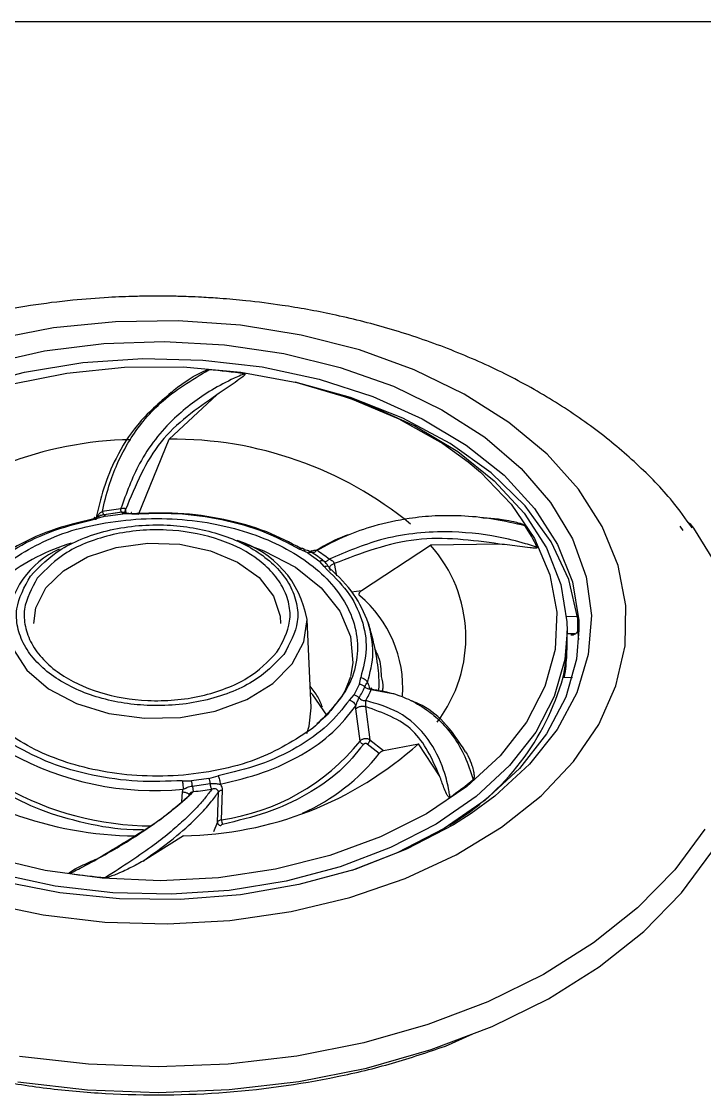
# Model space of a CAD drawing. Header units: inches. Extents: x 0 to 84, y -22 to 124.
# Drawn here: x 48.135 to 49.276, y 38.037 to 39.831 of the extents above; entities that cross this region are included whole.
import ezdxf

# ---------------------------------------------------------------- set-up
doc = ezdxf.new("R2010")
doc.units = ezdxf.units.IN
doc.header["$MEASUREMENT"] = 0
doc.layers.add('1', color=4, linetype='Continuous')
doc.layers.add('BDIM_CYAN', color=4, linetype='Continuous')

# ---------------------------------------------------------------- blocks, each defined once
blk = doc.blocks.new('2020 RELAY')
at = {"layer": '1', "color": 3, "linetype": 'Continuous', "lineweight": 25}
blk.add_line((40.5311, 39.3306), (54.9875, 39.3306), dxfattribs=at)
at = {"layer": 'BDIM_CYAN'}
for p, q in [((48.462, 38.7072), (48.382, 38.6331)), ((48.3309, 38.5071), (48.382, 38.6331)), ((48.3092, 38.5153), (48.3097, 38.5087)), ((48.2756, 38.5044), (48.2598, 38.4999)), ((48.3036, 38.5109), (48.2738, 38.5069)), ((48.2756, 38.5044), (48.3045, 38.5083)), ((48.3185, 38.5085), (48.303, 38.5108)), ((48.3199, 38.5081), (48.3045, 38.5083)), ((49.2529, 38.4897), (49.2494, 38.4941)), ((49.2409, 38.4807), (49.2355, 38.4879)), ((49.2518, 38.4924), (49.2578, 38.4842)), ((48.6139, 38.443), (48.6, 38.4495)), ((48.6139, 38.443), (48.6336, 38.4288)), ((48.7032, 38.3801), (48.8188, 38.4561)), ((48.9339, 38.4579), (48.8188, 38.4561)), ((48.641, 38.4201), (48.6336, 38.4288)), ((48.6575, 38.4252), (48.6619, 38.405)), ((48.6865, 38.3783), (48.7032, 38.3801)), ((49.0645, 38.3363), (49.046, 38.3366)), ((49.0649, 38.3149), (49.0649, 38.333)), ((48.6191, 38.1845), (48.6124, 38.332)), ((49.047, 38.2971), (49.047, 38.313)), ((49.06, 38.3077), (49.047, 38.3079)), ((49.0464, 38.2736), (49.0469, 38.2874)), ((48.7003, 38.2239), (48.7021, 38.2349)), ((49.0403, 38.2354), (49.0557, 38.2352)), ((48.6911, 38.2059), (48.7003, 38.2239)), ((48.7586, 38.207), (48.7195, 38.2143)), ((48.6832, 38.1974), (48.6911, 38.2059)), ((48.6942, 38.1828), (48.6937, 38.1876)), ((48.7012, 38.1289), (48.6942, 38.1828)), ((48.7103, 38.1863), (48.7176, 38.1308)), ((48.7331, 38.1082), (48.7131, 38.1238)), ((48.7176, 38.1308), (48.7401, 38.1131)), ((48.7401, 38.1131), (48.7988, 38.1244)), ((48.8339, 38.0706), (48.7988, 38.1244)), ((48.4484, 38.0663), (48.4195, 38.0624)), ((48.4484, 38.0663), (48.4641, 38.0708)), ((48.4041, 38.0626), (48.4195, 38.0624)), ((48.4043, 38.0438), (48.4055, 38.0483)), ((48.4695, 37.9974), (48.4713, 38.0467)), ((48.4034, 38.0273), (48.4043, 38.0438)), ((48.4627, 37.993), (48.4645, 38.0435)), ((48.9263, 38.0368), (48.8868, 38.0079)), ((48.4568, 37.978), (48.4627, 37.993)), ((48.4061, 37.9707), (48.3386, 37.9284)), ((48.2411, 37.9228), (48.244, 37.9222)), ((48.8437, 37.6194), (48.8892, 37.6399))]:
    blk.add_line(p, q, dxfattribs=at)
at = {"layer": 'BDIM_CYAN', "flags": 128}
for points in [[(48.0719, 37.859), (48.1716, 37.8384), (48.2747, 37.8264), (48.3793, 37.8234), (48.4836, 37.8294), (48.5858, 37.8442), (48.6839, 37.8677), (48.7764, 37.8994), (48.8614, 37.9387), (48.9375, 37.985), (49.0033, 38.0373), (49.0577, 38.0949), (49.0997, 38.1565), (49.1285, 38.2213), (49.1437, 38.2879), (49.1448, 38.3552), (49.1321, 38.422), (49.1055, 38.4872), (49.0657, 38.5494), (49.0134, 38.6078), (48.9494, 38.6611), (48.875, 38.7084), (48.7913, 38.749), (48.7001, 38.782), (48.6028, 38.8069), (48.5012, 38.8232), (48.3971, 38.8307), (48.2924, 38.8292), (48.1889, 38.8188), (48.0885, 38.7996)], [(48.0779, 38.7591), (48.1736, 38.7803), (48.2729, 38.7928), (48.374, 38.7963), (48.4748, 38.7907), (48.5735, 38.7761), (48.668, 38.7528), (48.7566, 38.7213), (48.8375, 38.6822), (48.9092, 38.6362), (48.9702, 38.5843), (49.0193, 38.5274), (49.0557, 38.4667), (49.0785, 38.4033), (49.0875, 38.3385), (49.0822, 38.2735), (49.063, 38.2096), (49.0302, 38.1481), (48.9843, 38.0901), (48.9263, 38.0368), (48.9263, 38.0368)], [(47.8139, 38.5996), (47.8825, 38.6469), (47.9609, 38.6874), (48.0475, 38.7202), (48.1404, 38.7449), (48.2379, 38.7608), (48.3379, 38.7676), (48.4383, 38.7652), (48.5373, 38.7536), (48.6326, 38.7331), (48.7225, 38.7041), (48.805, 38.6672), (48.8785, 38.6231), (48.9415, 38.5727), (48.9926, 38.5171), (49.031, 38.4573), (49.0557, 38.3947), (49.0663, 38.3304), (49.0667, 38.3148)], [(47.837, 38.5908), (47.8771, 38.6206), (47.9492, 38.6628), (48.0302, 38.6978), (48.1181, 38.7249), (48.2113, 38.7435), (48.3077, 38.7531), (48.4053, 38.7536), (48.5019, 38.745), (48.5955, 38.7275), (48.6842, 38.7013), (48.766, 38.6671), (48.8392, 38.6257), (48.8817, 38.595)], [(49.0649, 38.333), (49.0499, 38.3984), (49.0204, 38.4617), (48.9768, 38.5216), (48.9201, 38.5767), (48.8515, 38.626), (48.7725, 38.6683), (48.6848, 38.7028), (48.5924, 38.7282)], [(48.6584, 38.71), (48.7124, 38.6914), (48.7926, 38.6555)], [(48.7926, 38.6555), (48.8641, 38.6126), (48.9253, 38.5636), (48.975, 38.5095), (49.0123, 38.4514), (49.0363, 38.3905), (49.0466, 38.3281), (49.047, 38.3131)], [(48.8791, 38.053), (48.812, 38.0075), (48.7353, 37.9688), (48.6506, 37.9376), (48.5598, 37.9148), (48.4647, 37.9006), (48.3675, 37.8955), (48.2702, 37.8996), (48.1748, 37.9127), (48.0834, 37.9346), (47.9979, 37.9649), (47.9202, 38.0028), (47.8519, 38.0476), (47.7945, 38.0983), (47.7492, 38.1538), (47.7169, 38.213), (47.6984, 38.2745), (47.694, 38.3372), (47.7039, 38.3996), (47.7278, 38.4604), (47.7652, 38.5183), (47.8154, 38.5721), (47.837, 38.5908)], [(48.8817, 38.595), (48.9022, 38.5778), (48.9537, 38.5246), (48.9926, 38.4671), (49.0181, 38.4065), (49.0295, 38.3443), (49.0268, 38.2816), (49.0098, 38.2198), (48.9791, 38.1603), (48.9352, 38.1043), (48.8791, 38.053)], [(49.2578, 38.4842), (49.2958, 38.4229)], [(49.2768, 37.9815), (49.2267, 37.9137), (49.1645, 37.8501), (49.0911, 37.7916), (49.0074, 37.7392), (48.9146, 37.6935), (48.8141, 37.6552), (48.7072, 37.6248), (48.5955, 37.6027), (48.4805, 37.5893), (48.3639, 37.5847), (48.2472, 37.589), (48.1321, 37.6021)], [(48.1761, 38.3845), (48.2055, 38.4134), (48.2456, 38.4365), (48.2937, 38.4522), (48.3463, 38.4593), (48.4001, 38.4574), (48.4513, 38.4466), (48.4963, 38.4277), (48.5323, 38.4019), (48.5566, 38.371), (48.5676, 38.3372), (48.5682, 38.3251)], [(48.5055, 38.4593), (48.54, 38.4468), (48.5932, 38.4191), (48.6363, 38.385), (48.6674, 38.3458), (48.6852, 38.3033), (48.6888, 38.2594), (48.6851, 38.2366)], [(48.1558, 38.3251), (48.1593, 38.3516), (48.1761, 38.3845)], [(48.1115, 38.3246), (48.1116, 38.3216), (48.121, 38.2832), (48.1445, 38.2474), (48.1805, 38.2163), (48.2271, 38.1916), (48.2816, 38.1748), (48.3407, 38.1669), (48.401, 38.1682), (48.4591, 38.1789), (48.5116, 38.1981), (48.5553, 38.2249), (48.5878, 38.2576)], [(48.5878, 38.2576), (48.6072, 38.2944), (48.6124, 38.332)], [(49.0667, 38.3148), (49.0626, 38.2658), (49.0446, 38.2022), (49.0127, 38.1409), (48.9675, 38.0832), (48.9101, 38.0301), (48.8414, 37.9829), (48.7631, 37.9424), (48.687, 37.9129)], [(49.0663, 38.2984), (49.0659, 38.3038), (49.0649, 38.3149)], [(49.047, 38.3131), (49.043, 38.2653), (49.0255, 38.2035), (48.9945, 38.1439), (48.9506, 38.0878), (48.8948, 38.0362), (48.8281, 37.9903), (48.7519, 37.9509), (48.6677, 37.9189), (48.5774, 37.895), (48.4826, 37.8795), (48.3854, 37.8729), (48.2878, 37.8753), (48.1916, 37.8865), (48.0989, 37.9064), (48.0116, 37.9346), (47.9314, 37.9705), (47.8599, 38.0134), (47.7987, 38.0624), (47.749, 38.1165), (47.7117, 38.1745), (47.6877, 38.2354), (47.6774, 38.2979), (47.677, 38.3129)], [(48.1291, 37.5598), (48.2457, 37.5465), (48.3639, 37.5421), (48.4821, 37.5467), (48.5985, 37.5603), (48.7117, 37.5827), (48.8199, 37.6135), (48.9218, 37.6523), (49.0157, 37.6986), (49.1005, 37.7517), (49.1749, 37.8109), (49.2379, 37.8754), (49.2887, 37.9441)], [(48.7326, 38.2129), (48.7331, 38.2221), (48.7321, 38.2435)], [(48.6453, 38.1723), (48.6221, 38.2062), (48.6179, 38.2107)], [(48.6122, 38.1412), (48.6161, 38.1539), (48.6191, 38.1845)], [(48.8868, 38.0079), (48.8573, 37.9891), (48.7787, 37.9481), (48.692, 37.9146), (48.5988, 37.8891), (48.5011, 37.8722), (48.4006, 37.8642), (48.2994, 37.8653), (48.1994, 37.8754), (48.1026, 37.8944), (48.0108, 37.9218), (47.9259, 37.9572), (47.8494, 37.9998), (47.7829, 38.0489), (47.764, 38.0658)]]:
    blk.add_lwpolyline(points, dxfattribs=at)
at = {"layer": 'BDIM_CYAN'}
for centre, radius, start, end in [((48.364, 37.7454), 1.007, 81.7908, 85.198), ((48.327, 38.0304), 0.6018, 90.8641, 131.8872), ((48.3885, 38.0065), 0.6265, 50.6869, 90.594), ((48.3601, 37.9621), 0.5575, 96.0758, 99.2497), ((48.3602, 37.9739), 0.54, 96.0757, 99.2497), ((48.6861, 38.3009), 0.3459, 25.9659, 32.9145), ((48.3224, 38.1194), 0.3554, 106.9963, 127.211), ((48.4483, 38.3039), 0.1665, 9.7353, 73.4885), ((48.2588, 38.3146), 0.1476, 114.1201, 176.1009), ((48.4495, 38.1848), 0.3103, 52.0118, 56.604), ((48.4523, 38.1798), 0.3205, 52.0124, 56.6038), ((48.6462, 38.3019), 0.2315, 322.3852, 41.7769), ((48.5699, 38.2166), 0.2026, 356.5168, 49.894), ((48.7603, 38.2973), 0.2867, 347.5459, 359.9629), ((48.7612, 38.2834), 0.2854, 350.3159, 358.0319), ((48.6386, 38.3476), 0.417, 300.4831, 344.4045), ((48.5433, 38.2922), 0.1809, 329.65, 336.2311), ((48.5492, 38.2908), 0.1868, 329.6501, 336.231), ((48.397, 38.5724), 0.6018, 270.8641, 311.8872), ((48.4187, 38.3567), 0.3629, 278.0409, 321.1115), ((48.3332, 38.5924), 0.6221, 230.6228, 269.2994), ((48.3584, 38.5448), 0.4987, 240.9449, 275.4239), ((48.4684, 38.3165), 0.3369, 293.9426, 321.7977), ((48.5369, 38.4866), 0.5502, 304.8456, 309.9443), ((48.3542, 38.4889), 0.5017, 240.6303, 269.8451), ((48.3638, 38.5907), 0.54, 276.0757, 279.2497), ((48.3639, 38.5989), 0.5575, 276.0758, 279.2497), ((48.4918, 37.9982), 0.0223, 182.1591, 202.64), ((48.3599, 38.9043), 1.007, 261.7908, 265.198)]:
    blk.add_arc(centre, radius, start, end, dxfattribs=at)
for points, knots in [([(48.362, 38.8719), (48.3585, 38.8719), (48.3466, 38.8719), (48.3195, 38.8714), (48.276, 38.8697), (48.2173, 38.8651), (48.1477, 38.8564), (48.0709, 38.8425), (47.9899, 38.8228), (47.9071, 38.7966), (47.8241, 38.7636), (47.7429, 38.7235), (47.6647, 38.6758), (47.5913, 38.6208), (47.5264, 38.5593), (47.4868, 38.5136), (47.4697, 38.4888), (47.4679, 38.4863)], [0, 0, 0, 0, 0.00958, 0.0332226, 0.074993, 0.1305625, 0.1967934, 0.2705961, 0.349877, 0.4331513, 0.5199221, 0.6103535, 0.7024394, 0.7984501, 0.8966915, 0.9895439, 1, 1, 1, 1]), ([(49.2556, 38.4852), (49.245, 38.5), (49.2182, 38.5374), (49.1643, 38.5922), (49.0956, 38.6501), (49.0183, 38.7022), (48.9333, 38.7484), (48.8426, 38.7875), (48.7497, 38.8186), (48.6589, 38.8415), (48.5792, 38.8559), (48.5162, 38.8639), (48.4712, 38.8679), (48.4393, 38.8699), (48.4167, 38.8709), (48.4007, 38.8714), (48.3893, 38.8717), (48.3813, 38.8718), (48.3757, 38.8719), (48.3695, 38.8719), (48.3651, 38.8719), (48.362, 38.8719)], [0, 0, 0, 0, 0.06191, 0.156842, 0.250113, 0.345909, 0.443522, 0.540165, 0.635517, 0.725691, 0.80583, 0.862631, 0.902841, 0.93129, 0.951412, 0.965642, 0.975705, 0.98282, 0.987852, 0.99141, 1, 1, 1, 1]), ([(48.2705, 38.5124), (48.2739, 38.5267), (48.2804, 38.5542), (48.2956, 38.5939), (48.3146, 38.6302), (48.3388, 38.664), (48.3793, 38.7077), (48.4199, 38.7319), (48.4483, 38.7489)], [0, 0, 0, 0, 0.135552, 0.260798, 0.405842, 0.535564, 0.673856, 1, 1, 1, 1]), ([(48.3854, 38.7108), (48.389, 38.7138), (48.3985, 38.7218), (48.4131, 38.732), (48.4272, 38.7404), (48.4364, 38.745), (48.4421, 38.7474), (48.4455, 38.7485), (48.4473, 38.7489), (48.4481, 38.7489), (48.4483, 38.7489)], [0, 0, 0, 0, 0.191797, 0.519572, 0.729704, 0.856737, 0.930022, 0.970712, 0.992634, 1, 1, 1, 1]), ([(48.5078, 38.7421), (48.5071, 38.7418), (48.5052, 38.741), (48.4994, 38.7386), (48.4815, 38.7307), (48.442, 38.7099), (48.3845, 38.6666), (48.3314, 38.5999), (48.3106, 38.5425), (48.3011, 38.5165)], [0, 0, 0, 0, 0.007325, 0.019566, 0.058651, 0.192116, 0.441769, 0.746986, 1, 1, 1, 1]), ([(48.5078, 38.7421), (48.508, 38.7421), (48.5082, 38.7421), (48.5085, 38.7419), (48.5087, 38.7417), (48.5088, 38.7414), (48.5086, 38.7407), (48.5066, 38.7383), (48.4957, 38.7301), (48.48, 38.7197), (48.4665, 38.7104), (48.462, 38.7072)], [0, 0, 0, 0, 0.005501, 0.011055, 0.016084, 0.02158, 0.030977, 0.060324, 0.195274, 0.730604, 1, 1, 1, 1]), ([(48.3854, 38.7108), (48.3656, 38.6937), (48.3292, 38.6623), (48.2941, 38.606), (48.2717, 38.5523), (48.2635, 38.5161), (48.2595, 38.4982)], [0, 0, 0, 0, 0.317509, 0.583481, 0.794833, 1, 1, 1, 1]), ([(48.462, 38.7072), (48.4279, 38.6836), (48.3592, 38.6359), (48.3259, 38.5558), (48.3092, 38.5153)], [0, 0, 0, 0, 0.495173, 1, 1, 1, 1]), ([(48.2595, 38.4982), (48.2596, 38.4988), (48.2597, 38.5), (48.2607, 38.5026), (48.2629, 38.506), (48.2664, 38.5097), (48.2692, 38.5115), (48.2705, 38.5124)], [0, 0, 0, 0, 0.111469, 0.230184, 0.482261, 0.743373, 1, 1, 1, 1]), ([(48.3011, 38.5165), (48.3021, 38.5169), (48.304, 38.5178), (48.3063, 38.518), (48.3078, 38.5177), (48.3085, 38.5171), (48.3091, 38.5163), (48.3091, 38.5156), (48.3092, 38.5153)], [0, 0, 0, 0, 0.277554, 0.532524, 0.651828, 0.767234, 0.882133, 1, 1, 1, 1]), ([(48.303, 38.5108), (48.3029, 38.5108), (48.3026, 38.5107), (48.3021, 38.5119), (48.3016, 38.5139), (48.3013, 38.5157), (48.3011, 38.5165)], [0, 0, 0, 0, 0.266689, 0.531115, 0.778754, 1, 1, 1, 1]), ([(48.3096, 38.5098), (48.3096, 38.5098), (48.3091, 38.5103), (48.3088, 38.5116), (48.3086, 38.5135), (48.309, 38.5147), (48.3092, 38.5153)], [0, 0, 0, 0, 0.002645, 0.361145, 0.695682, 1, 1, 1, 1]), ([(48.2565, 38.5), (48.2319, 38.4941), (48.1828, 38.4822), (48.1192, 38.4519), (48.0656, 38.4144), (48.042, 38.3843), (48.0303, 38.3692)], [0, 0, 0, 0, 0.25, 0.5, 0.75, 1, 1, 1, 1]), ([(48.0408, 38.3732), (48.0521, 38.3877), (48.0748, 38.4169), (48.1269, 38.4533), (48.1888, 38.4827), (48.2364, 38.4942), (48.2598, 38.4999)], [0, 0, 0, 0, 0.247011, 0.5, 0.752989, 1, 1, 1, 1]), ([(48.1017, 38.4205), (48.1317, 38.4398), (48.1777, 38.4694), (48.2592, 38.4915), (48.3264, 38.5008), (48.3954, 38.5008), (48.4814, 38.4896), (48.5774, 38.4567), (48.6476, 38.4032), (48.6828, 38.3515), (48.6972, 38.3081), (48.6971, 38.2639), (48.6806, 38.2081), (48.6452, 38.173), (48.6223, 38.1501)], [0, 0, 0, 0, 0.119728, 0.18418, 0.25, 0.31582, 0.380272, 0.5, 0.619728, 0.68418, 0.75, 0.81582, 0.880272, 1, 1, 1, 1]), ([(48.2734, 38.5068), (48.27, 38.5059), (48.2642, 38.5041), (48.2588, 38.5012), (48.2565, 38.5)], [0, 0, 0, 0, 0.571403, 1, 1, 1, 1]), ([(48.2608, 38.5025), (48.2614, 38.503), (48.2626, 38.504), (48.2655, 38.5053), (48.2689, 38.5064), (48.2715, 38.5068), (48.2728, 38.507)], [0, 0, 0, 0, 0.2330076, 0.4808996, 0.7379576, 1, 1, 1, 1]), ([(48.3033, 38.5108), (48.3042, 38.5109), (48.3061, 38.5112), (48.3079, 38.5113), (48.3091, 38.5113), (48.3092, 38.5106), (48.3093, 38.5103)], [0, 0, 0, 0, 0.280426, 0.567831, 0.799762, 1, 1, 1, 1]), ([(48.6023, 38.4506), (48.5838, 38.4603), (48.5449, 38.4807), (48.4743, 38.5003), (48.3971, 38.5114), (48.3447, 38.5094), (48.3185, 38.5084)], [0, 0, 0, 0, 0.232978, 0.488652, 0.744326, 1, 1, 1, 1]), ([(48.3199, 38.5081), (48.3449, 38.509), (48.3956, 38.5109), (48.4708, 38.5002), (48.5414, 38.4805), (48.5806, 38.4597), (48.6, 38.4495)], [0, 0, 0, 0, 0.247011, 0.5, 0.752989, 1, 1, 1, 1]), ([(48.6286, 38.4474), (48.6451, 38.4561), (48.676, 38.4724), (48.7279, 38.4904), (48.7776, 38.5012), (48.8285, 38.5062), (48.8762, 38.5058), (48.9266, 38.5005), (48.9595, 38.4928), (48.9765, 38.4888)], [0, 0, 0, 0, 0.154271, 0.288952, 0.454424, 0.575072, 0.714225, 0.852753, 1, 1, 1, 1]), ([(48.9036, 38.502), (48.9077, 38.5018), (48.9206, 38.5012), (48.9387, 38.499), (48.9557, 38.4959), (48.9658, 38.4933), (48.9716, 38.4915), (48.9746, 38.4902), (48.976, 38.4894), (48.9764, 38.4889), (48.9765, 38.4888)], [0, 0, 0, 0, 0.162069, 0.501962, 0.719847, 0.851551, 0.927518, 0.969688, 0.992402, 1, 1, 1, 1]), ([(48.1503, 38.4043), (48.1659, 38.4205), (48.19, 38.4455), (48.24, 38.469), (48.2836, 38.4824), (48.3307, 38.4896), (48.3923, 38.4908), (48.4661, 38.4783), (48.5274, 38.4491), (48.5644, 38.4174), (48.5851, 38.3893), (48.5962, 38.3591), (48.5989, 38.3193), (48.5836, 38.2916), (48.5737, 38.2736)], [0, 0, 0, 0, 0.119728, 0.18418, 0.25, 0.31582, 0.380272, 0.5, 0.619728, 0.68418, 0.75, 0.81582, 0.880272, 1, 1, 1, 1]), ([(48.5621, 38.2772), (48.5715, 38.2942), (48.586, 38.3204), (48.5834, 38.358), (48.573, 38.3866), (48.5534, 38.4132), (48.5184, 38.4431), (48.4604, 38.4707), (48.3906, 38.4825), (48.3324, 38.4814), (48.2879, 38.4745), (48.2467, 38.4619), (48.1993, 38.4397), (48.1766, 38.4161), (48.1619, 38.4007)], [0, 0, 0, 0, 0.119728, 0.18418, 0.25, 0.31582, 0.380272, 0.5, 0.619728, 0.68418, 0.75, 0.81582, 0.880272, 1, 1, 1, 1]), ([(48.9971, 38.4523), (48.9963, 38.4526), (48.9941, 38.4533), (48.9876, 38.4554), (48.967, 38.4618), (48.919, 38.4735), (48.8376, 38.4817), (48.7398, 38.4711), (48.6777, 38.4445), (48.6495, 38.4324)], [0, 0, 0, 0, 0.007325, 0.019566, 0.05865, 0.192116, 0.441769, 0.746986, 1, 1, 1, 1]), ([(48.6825, 38.4734), (48.6803, 38.4728), (48.6613, 38.4667), (48.6439, 38.4565), (48.6285, 38.4474)], [0, 0, 0, 0, 0.1123033, 1, 1, 1, 1]), ([(48.9339, 38.4579), (48.8874, 38.4642), (48.7936, 38.4768), (48.7031, 38.4425), (48.6575, 38.4252)], [0, 0, 0, 0, 0.495173, 1, 1, 1, 1]), ([(48.6202, 38.4439), (48.6178, 38.4451), (48.6134, 38.4471), (48.6095, 38.4477), (48.6078, 38.4479)], [0, 0, 0, 0, 0.571399, 1, 1, 1, 1]), ([(48.6204, 38.4464), (48.6199, 38.4461), (48.6187, 38.4455), (48.6168, 38.4454), (48.6152, 38.4459), (48.6148, 38.4466), (48.6146, 38.4469)], [0, 0, 0, 0, 0.234525, 0.485785, 0.743967, 1, 1, 1, 1]), ([(48.6204, 38.4464), (48.6205, 38.4464), (48.6215, 38.4473), (48.6244, 38.4478), (48.6272, 38.4475), (48.6286, 38.4474)], [0, 0, 0, 0, 0.055258, 0.531719, 1, 1, 1, 1]), ([(48.9971, 38.4523), (48.9971, 38.4522), (48.9972, 38.4521), (48.9971, 38.4518), (48.997, 38.4516), (48.9966, 38.4514), (48.9957, 38.4511), (48.9917, 38.4509), (48.9764, 38.4524), (48.9566, 38.4552), (48.9396, 38.4572), (48.9339, 38.4579)], [0, 0, 0, 0, 0.005501, 0.011055, 0.016084, 0.02158, 0.030977, 0.060324, 0.195274, 0.730604, 1, 1, 1, 1]), ([(48.6404, 38.4294), (48.64, 38.4296), (48.639, 38.43), (48.6373, 38.4301), (48.6355, 38.4297), (48.6342, 38.4291), (48.6336, 38.4288)], [0, 0, 0, 0, 0.257259, 0.51339, 0.762603, 1, 1, 1, 1]), ([(48.6404, 38.4294), (48.6411, 38.4291), (48.6424, 38.4286), (48.6449, 38.4292), (48.6474, 38.4305), (48.6488, 38.4318), (48.6495, 38.4324)], [0, 0, 0, 0, 0.266689, 0.531115, 0.778754, 1, 1, 1, 1]), ([(48.6502, 38.4176), (48.6495, 38.4186), (48.6485, 38.4198), (48.6471, 38.422), (48.6455, 38.4242), (48.6432, 38.427), (48.6413, 38.4286), (48.6404, 38.4294)], [0, 0, 0, 0, 0.224307, 0.303573, 0.473827, 0.745729, 1, 1, 1, 1]), ([(48.6495, 38.4324), (48.6505, 38.4321), (48.6523, 38.4315), (48.6546, 38.4301), (48.656, 38.4287), (48.6568, 38.4275), (48.6573, 38.4264), (48.6574, 38.4256), (48.6575, 38.4252)], [0, 0, 0, 0, 0.2775578, 0.5325236, 0.6518255, 0.7672317, 0.8821311, 1, 1, 1, 1]), ([(48.6519, 38.4137), (48.6515, 38.4141), (48.6507, 38.4148), (48.65, 38.4163), (48.6499, 38.418), (48.6505, 38.4199), (48.6517, 38.4217), (48.6534, 38.4232), (48.6554, 38.4244), (48.6568, 38.425), (48.6575, 38.4252)], [0, 0, 0, 0, 0.112211, 0.235183, 0.366441, 0.502102, 0.637431, 0.767756, 0.88937, 1, 1, 1, 1]), ([(48.5737, 38.2736), (48.558, 38.2574), (48.534, 38.2324), (48.484, 38.2089), (48.4404, 38.1955), (48.3933, 38.1883), (48.3317, 38.1871), (48.2579, 38.1996), (48.1966, 38.2288), (48.1596, 38.2605), (48.1388, 38.2886), (48.1278, 38.3188), (48.1251, 38.3586), (48.1404, 38.3863), (48.1503, 38.4043)], [0, 0, 0, 0, 0.119728, 0.18418, 0.25, 0.31582, 0.380272, 0.5, 0.619728, 0.68418, 0.75, 0.81582, 0.880272, 1, 1, 1, 1]), ([(48.641, 38.4201), (48.6548, 38.4067), (48.6828, 38.3794), (48.7059, 38.3322), (48.7146, 38.283), (48.7063, 38.2508), (48.7021, 38.2349)], [0, 0, 0, 0, 0.2470114, 0.5, 0.7529886, 1, 1, 1, 1]), ([(48.7147, 38.3265), (48.7078, 38.3428), (48.6941, 38.3754), (48.6648, 38.4036), (48.6502, 38.4176)], [0, 0, 0, 0, 0.5, 1, 1, 1, 1]), ([(48.1619, 38.4007), (48.1525, 38.3837), (48.138, 38.3575), (48.1406, 38.3199), (48.151, 38.2913), (48.1706, 38.2647), (48.2056, 38.2348), (48.2636, 38.2072), (48.3334, 38.1954), (48.3916, 38.1965), (48.4361, 38.2034), (48.4773, 38.216), (48.5246, 38.2382), (48.5473, 38.2618), (48.5621, 38.2772)], [0, 0, 0, 0, 0.119728, 0.18418, 0.25, 0.31582, 0.380272, 0.5, 0.619728, 0.68418, 0.75, 0.81582, 0.880272, 1, 1, 1, 1]), ([(48.7004, 38.3715), (48.7001, 38.3718), (48.6996, 38.3723), (48.6993, 38.3735), (48.6994, 38.3748), (48.6999, 38.3763), (48.7011, 38.3782), (48.7024, 38.3794), (48.7032, 38.3801)], [0, 0, 0, 0, 0.127615, 0.255978, 0.37429, 0.494233, 0.689359, 1, 1, 1, 1]), ([(48.7133, 38.2263), (48.7178, 38.243), (48.7268, 38.2763), (48.7187, 38.3097), (48.7147, 38.3265)], [0, 0, 0, 0, 0.5, 1, 1, 1, 1]), ([(48.7323, 38.2414), (48.7315, 38.248), (48.7288, 38.2705), (48.723, 38.2995), (48.7164, 38.3211), (48.7146, 38.3269)], [0, 0, 0, 0, 0.232225, 0.793032, 1, 1, 1, 1]), ([(49.053, 38.306), (49.0543, 38.3061), (49.057, 38.3063), (49.0606, 38.3078), (49.0633, 38.3101), (49.0647, 38.3126), (49.0648, 38.3142), (49.0649, 38.3149)], [0, 0, 0, 0, 0.2160173, 0.4320521, 0.6475831, 0.8621082, 1, 1, 1, 1]), ([(48.7255, 38.2818), (48.7277, 38.2778), (48.7356, 38.2634), (48.7359, 38.248), (48.7362, 38.2368)], [0, 0, 0, 0, 0.279784, 1, 1, 1, 1]), ([(48.6223, 38.1501), (48.5923, 38.1309), (48.5463, 38.1013), (48.4648, 38.0792), (48.3976, 38.0699), (48.3285, 38.0698), (48.2426, 38.0811), (48.1462, 38.1139), (48.0774, 38.1676), (48.0456, 38.2102), (48.0399, 38.2297), (48.0383, 38.235)], [0, 0, 0, 0, 0.169119, 0.260158, 0.35313, 0.446101, 0.537141, 0.706259, 0.875378, 0.966417, 1, 1, 1, 1]), ([(48.6849, 38.2358), (48.6848, 38.2357), (48.6846, 38.2349), (48.6801, 38.2218), (48.6719, 38.2047), (48.6623, 38.1933), (48.6589, 38.1894)], [0, 0, 0, 0, 0.089767, 0.387839, 0.787053, 1, 1, 1, 1]), ([(48.7088, 38.2193), (48.7097, 38.2211), (48.7113, 38.2242), (48.7127, 38.2257), (48.7133, 38.2263)], [0, 0, 0, 0, 0.571403, 1, 1, 1, 1]), ([(48.7166, 38.2189), (48.7162, 38.2204), (48.7153, 38.2238), (48.714, 38.2254), (48.7133, 38.2263)], [0, 0, 0, 0, 0.459354, 1, 1, 1, 1]), ([(48.7362, 38.2368), (48.7379, 38.2303), (48.7402, 38.2217), (48.7382, 38.213), (48.7377, 38.2109)], [0, 0, 0, 0, 0.751832, 1, 1, 1, 1]), ([(48.6382, 38.1855), (48.6359, 38.1913), (48.6307, 38.204), (48.6221, 38.2147), (48.6175, 38.2205)], [0, 0, 0, 0, 0.458071, 1, 1, 1, 1]), ([(48.7166, 38.2189), (48.7164, 38.2184), (48.7161, 38.2174), (48.7166, 38.2161), (48.7177, 38.215), (48.7189, 38.2145), (48.7195, 38.2143)], [0, 0, 0, 0, 0.245337, 0.5, 0.754663, 1, 1, 1, 1]), ([(48.7195, 38.2143), (48.7195, 38.2148), (48.7195, 38.2158), (48.7196, 38.2172), (48.7197, 38.2181), (48.7199, 38.2177), (48.72, 38.2162), (48.7201, 38.2155)], [0, 0, 0, 0, 0.111469, 0.230184, 0.482261, 0.743373, 1, 1, 1, 1]), ([(48.7201, 38.2155), (48.7312, 38.2137), (48.7526, 38.2103), (48.7836, 38.1987), (48.8116, 38.1826), (48.8369, 38.1613), (48.8585, 38.1352), (48.8773, 38.1033), (48.8858, 38.0778), (48.8901, 38.0648)], [0, 0, 0, 0, 0.136039, 0.261937, 0.40799, 0.540278, 0.678402, 0.83502, 1, 1, 1, 1]), ([(48.6832, 38.1974), (48.6719, 38.183), (48.6491, 38.1538), (48.5971, 38.1173), (48.5352, 38.0879), (48.4876, 38.0764), (48.4641, 38.0708)], [0, 0, 0, 0, 0.247011, 0.5, 0.752989, 1, 1, 1, 1]), ([(48.6589, 38.1894), (48.6544, 38.183), (48.6465, 38.1718), (48.6341, 38.162), (48.6288, 38.1578)], [0, 0, 0, 0, 0.571805, 1, 1, 1, 1]), ([(48.6994, 38.2008), (48.6988, 38.2014), (48.6977, 38.2026), (48.6956, 38.2041), (48.6934, 38.2052), (48.6919, 38.2057), (48.6911, 38.2059)], [0, 0, 0, 0, 0.257259, 0.51339, 0.762603, 1, 1, 1, 1]), ([(48.6937, 38.1876), (48.6941, 38.1886), (48.6947, 38.19), (48.6955, 38.1924), (48.6965, 38.1949), (48.6978, 38.198), (48.6989, 38.1999), (48.6994, 38.2008)], [0, 0, 0, 0, 0.223737, 0.303286, 0.472303, 0.744397, 1, 1, 1, 1]), ([(48.6994, 38.2008), (48.7002, 38.2), (48.7018, 38.1985), (48.7048, 38.197), (48.7078, 38.1962), (48.7095, 38.1964), (48.7104, 38.1964)], [0, 0, 0, 0, 0.266689, 0.531115, 0.778754, 1, 1, 1, 1]), ([(48.7104, 38.1964), (48.7103, 38.1958), (48.7103, 38.1945), (48.7102, 38.1923), (48.7102, 38.1903), (48.7102, 38.1889), (48.7103, 38.1875), (48.7103, 38.1867), (48.7103, 38.1863)], [0, 0, 0, 0, 0.277559, 0.532523, 0.651824, 0.76723, 0.88213, 1, 1, 1, 1]), ([(48.8512, 38.0351), (48.8512, 38.0357), (48.8509, 38.0373), (48.8502, 38.0421), (48.8475, 38.057), (48.8389, 38.0898), (48.8152, 38.137), (48.7703, 38.1793), (48.7291, 38.1911), (48.7104, 38.1964)], [0, 0, 0, 0, 0.007324, 0.019565, 0.058649, 0.192116, 0.441769, 0.746986, 1, 1, 1, 1]), ([(48.8773, 38.1109), (48.8659, 38.1283), (48.845, 38.1602), (48.8107, 38.1868), (48.7898, 38.1948), (48.7853, 38.1965)], [0, 0, 0, 0, 0.484081, 0.887869, 1, 1, 1, 1]), ([(48.4675, 38.0568), (48.4921, 38.0627), (48.5412, 38.0746), (48.6048, 38.1049), (48.6584, 38.1423), (48.6819, 38.1725), (48.6937, 38.1876)], [0, 0, 0, 0, 0.25, 0.5, 0.75, 1, 1, 1, 1]), ([(48.6942, 38.1828), (48.6946, 38.1832), (48.6953, 38.184), (48.697, 38.1851), (48.6991, 38.186), (48.7016, 38.1867), (48.7042, 38.1871), (48.7067, 38.1871), (48.7087, 38.1869), (48.7098, 38.1865), (48.7103, 38.1863)], [0, 0, 0, 0, 0.112211, 0.235183, 0.366441, 0.502102, 0.637431, 0.767757, 0.889371, 1, 1, 1, 1]), ([(48.8339, 38.0706), (48.8215, 38.0987), (48.7963, 38.1554), (48.7392, 38.176), (48.7103, 38.1863)], [0, 0, 0, 0, 0.4948681, 1, 1, 1, 1]), ([(48.4041, 38.0626), (48.3791, 38.0616), (48.3283, 38.0597), (48.2532, 38.0704), (48.1826, 38.0902), (48.1434, 38.1109), (48.124, 38.1212)], [0, 0, 0, 0, 0.247012, 0.5, 0.752988, 1, 1, 1, 1]), ([(48.7065, 38.1232), (48.6942, 38.1079), (48.6693, 38.0771), (48.6132, 38.0387), (48.547, 38.0077), (48.4963, 37.9956), (48.4712, 37.9896)], [0, 0, 0, 0, 0.247096, 0.5, 0.752904, 1, 1, 1, 1]), ([(48.7176, 38.1308), (48.7168, 38.1313), (48.7154, 38.132), (48.7129, 38.1326), (48.7106, 38.1327), (48.7083, 38.1326), (48.7061, 38.1321), (48.7041, 38.1313), (48.7023, 38.1302), (48.7016, 38.1293), (48.7012, 38.1289)], [0, 0, 0, 0, 0.156145, 0.293104, 0.410773, 0.509038, 0.632735, 0.755824, 0.878258, 1, 1, 1, 1]), ([(48.7131, 38.1238), (48.7129, 38.124), (48.7124, 38.1243), (48.7115, 38.1245), (48.7105, 38.1247), (48.7095, 38.1247), (48.7085, 38.1245), (48.7077, 38.1241), (48.707, 38.1237), (48.7067, 38.1234), (48.7065, 38.1232)], [0, 0, 0, 0, 0.121775, 0.245594, 0.376257, 0.509474, 0.637578, 0.768746, 0.883915, 1, 1, 1, 1]), ([(48.7131, 38.1238), (48.7137, 38.1242), (48.7145, 38.1247), (48.7155, 38.1258), (48.7162, 38.1268), (48.7168, 38.1278), (48.7174, 38.1292), (48.7175, 38.1302), (48.7176, 38.1308)], [0, 0, 0, 0, 0.228984, 0.354713, 0.485156, 0.617768, 0.749737, 1, 1, 1, 1]), ([(48.7331, 38.1082), (48.7334, 38.1084), (48.7338, 38.109), (48.7348, 38.11), (48.7358, 38.1108), (48.737, 38.1117), (48.7386, 38.1126), (48.7395, 38.1129), (48.7401, 38.1131)], [0, 0, 0, 0, 0.127615, 0.255978, 0.374291, 0.494236, 0.689367, 1, 1, 1, 1]), ([(48.8773, 38.1109), (48.8789, 38.1083), (48.8831, 38.101), (48.8876, 38.0899), (48.8905, 38.0794), (48.8914, 38.0728), (48.8915, 38.0688), (48.8911, 38.0665), (48.8907, 38.0653), (48.8902, 38.0649), (48.8901, 38.0648)], [0, 0, 0, 0, 0.191814, 0.519611, 0.729753, 0.856784, 0.930061, 0.970742, 0.992656, 1, 1, 1, 1]), ([(48.8512, 38.0351), (48.8512, 38.035), (48.851, 38.0349), (48.8506, 38.0348), (48.8503, 38.0348), (48.8498, 38.0348), (48.8491, 38.0352), (48.8471, 38.0372), (48.8427, 38.046), (48.8386, 38.0577), (48.8351, 38.0673), (48.8339, 38.0706)], [0, 0, 0, 0, 0.005486, 0.011027, 0.016042, 0.021524, 0.030897, 0.060168, 0.194769, 0.728714, 1, 1, 1, 1]), ([(48.4535, 38.0487), (48.4501, 38.0441), (48.4436, 38.0352), (48.4286, 38.018), (48.4097, 37.999), (48.3855, 37.9777), (48.345, 37.9454), (48.3043, 37.9192), (48.2756, 37.9008)], [0, 0, 0, 0, 0.134858, 0.259599, 0.404069, 0.533562, 0.672142, 1, 1, 1, 1]), ([(48.4055, 38.0483), (48.4067, 38.0488), (48.4079, 38.0494), (48.4094, 38.0501), (48.4107, 38.0507), (48.4143, 38.0524), (48.4181, 38.0532), (48.4209, 38.0537)], [0, 0, 0, 0, 0.22908, 0.257055, 0.306679, 0.485356, 1, 1, 1, 1]), ([(48.4209, 38.0537), (48.4211, 38.0526), (48.4214, 38.0504), (48.4219, 38.0475), (48.4224, 38.0455), (48.4227, 38.0448), (48.4229, 38.0446)], [0, 0, 0, 0, 0.266689, 0.531115, 0.778754, 1, 1, 1, 1]), ([(48.4506, 38.0577), (48.4539, 38.0579), (48.4598, 38.0583), (48.4652, 38.0572), (48.4675, 38.0568)], [0, 0, 0, 0, 0.571403, 1, 1, 1, 1]), ([(48.4645, 38.0435), (48.4644, 38.0441), (48.4643, 38.0452), (48.4633, 38.0469), (48.4611, 38.0485), (48.4576, 38.0494), (48.4548, 38.0489), (48.4535, 38.0487)], [0, 0, 0, 0, 0.111469, 0.230184, 0.482261, 0.743373, 1, 1, 1, 1]), ([(48.4713, 38.0467), (48.4704, 38.0466), (48.4688, 38.0464), (48.4667, 38.0456), (48.4652, 38.0447), (48.4647, 38.0439), (48.4645, 38.0435)], [0, 0, 0, 0, 0.245337, 0.5, 0.754663, 1, 1, 1, 1]), ([(48.4713, 38.0467), (48.4712, 38.0485), (48.4709, 38.0522), (48.4687, 38.0552), (48.4675, 38.0568)], [0, 0, 0, 0, 0.459354, 1, 1, 1, 1]), ([(48.3392, 37.9806), (48.3334, 37.9805), (48.3003, 37.9802), (48.2412, 37.9907), (48.1663, 38.0115), (48.1246, 38.0338), (48.1041, 38.0448)], [0, 0, 0, 0, 0.066378, 0.379986, 0.693594, 1, 1, 1, 1]), ([(48.2162, 37.9076), (48.2169, 37.908), (48.2188, 37.909), (48.2245, 37.9119), (48.2425, 37.9212), (48.282, 37.9425), (48.3395, 37.9772), (48.3925, 38.0164), (48.4134, 38.0358), (48.4229, 38.0446)], [0, 0, 0, 0, 0.007325, 0.019566, 0.058651, 0.192116, 0.441769, 0.746986, 1, 1, 1, 1]), ([(48.262, 37.9324), (48.2961, 37.9526), (48.3648, 37.9932), (48.398, 38.0226), (48.4148, 38.0374)], [0, 0, 0, 0, 0.495173, 1, 1, 1, 1]), ([(48.3386, 37.9284), (48.3584, 37.9428), (48.3949, 37.9692), (48.43, 38.002), (48.4523, 38.0267), (48.4605, 38.038), (48.4645, 38.0435)], [0, 0, 0, 0, 0.318533, 0.584798, 0.795469, 1, 1, 1, 1]), ([(48.4043, 38.0438), (48.4051, 38.0438), (48.4066, 38.0437), (48.4089, 38.0433), (48.4112, 38.0427), (48.4131, 38.0417), (48.4145, 38.0406), (48.4152, 38.0395), (48.4153, 38.0384), (48.415, 38.0377), (48.4148, 38.0374)], [0, 0, 0, 0, 0.11221, 0.235183, 0.36644, 0.502102, 0.63743, 0.767756, 0.889371, 1, 1, 1, 1]), ([(48.4229, 38.0446), (48.4219, 38.0443), (48.42, 38.0438), (48.4177, 38.0424), (48.4162, 38.041), (48.4154, 38.0398), (48.4149, 38.0386), (48.4149, 38.0378), (48.4148, 38.0374)], [0, 0, 0, 0, 0.277554, 0.532524, 0.651828, 0.767234, 0.882133, 1, 1, 1, 1]), ([(48.4149, 38.0399), (48.4152, 38.0401), (48.4156, 38.0403), (48.4163, 38.0411), (48.4169, 38.0416), (48.4172, 38.0419)], [0, 0, 0, 0, 0.5368406, 0.7731238, 1, 1, 1, 1]), ([(48.4695, 37.9974), (48.4687, 37.9972), (48.467, 37.9968), (48.465, 37.9958), (48.4634, 37.9945), (48.4629, 37.9935), (48.4627, 37.993)], [0, 0, 0, 0, 0.245118, 0.499544, 0.75421, 1, 1, 1, 1]), ([(48.4627, 37.993), (48.4628, 37.9924), (48.4629, 37.9915), (48.4637, 37.9903), (48.4644, 37.9895), (48.4654, 37.9888), (48.4667, 37.9881), (48.4678, 37.9878), (48.4685, 37.9877)], [0, 0, 0, 0, 0.250263, 0.382232, 0.514843, 0.645287, 0.771015, 1, 1, 1, 1]), ([(48.4712, 37.9896), (48.4709, 37.9895), (48.4702, 37.9894), (48.4694, 37.9889), (48.4688, 37.9884), (48.4686, 37.9879), (48.4685, 37.9877)], [0, 0, 0, 0, 0.244732, 0.492429, 0.744713, 1, 1, 1, 1]), ([(48.2162, 37.9076), (48.216, 37.9076), (48.2158, 37.9077), (48.2155, 37.9078), (48.2153, 37.908), (48.2152, 37.9083), (48.2154, 37.9088), (48.2174, 37.9108), (48.2282, 37.9172), (48.244, 37.9246), (48.2575, 37.9305), (48.262, 37.9324)], [0, 0, 0, 0, 0.005501, 0.011055, 0.016084, 0.02158, 0.030977, 0.060324, 0.195274, 0.730604, 1, 1, 1, 1]), ([(48.3386, 37.9284), (48.335, 37.9264), (48.3255, 37.9211), (48.3109, 37.9138), (48.2968, 37.9075), (48.2876, 37.9039), (48.2819, 37.902), (48.2785, 37.9011), (48.2766, 37.9008), (48.2758, 37.9008), (48.2756, 37.9008)], [0, 0, 0, 0, 0.191793, 0.51957, 0.729701, 0.856735, 0.930021, 0.970711, 0.992633, 1, 1, 1, 1]), ([(47.8714, 37.6243), (47.8792, 37.6208), (47.9393, 37.5944), (48.0406, 37.571), (48.1652, 37.5496), (48.2973, 37.5368), (48.466, 37.5369), (48.631, 37.5597), (48.7561, 37.5897), (48.8145, 37.6095), (48.8437, 37.6194)], [0, 0, 0, 0, 0.028011, 0.214459, 0.311674, 0.408909, 0.60723, 0.805551, 0.902765, 1, 1, 1, 1])]:
    blk.add_open_spline(points, degree=3, knots=knots, dxfattribs=at)
for points in [[(48.2705, 38.5124), (48.2708, 38.5115), (48.2713, 38.5096), (48.2721, 38.5077), (48.2728, 38.5066), (48.2732, 38.5068), (48.2734, 38.5068)], [(48.2598, 38.4999), (48.2595, 38.5006), (48.2587, 38.502), (48.2577, 38.5026), (48.2569, 38.5021), (48.2566, 38.5007), (48.2565, 38.5)], [(48.2756, 38.5044), (48.2754, 38.5049), (48.275, 38.5058), (48.2744, 38.5067), (48.2738, 38.5071), (48.2735, 38.5069), (48.2734, 38.5068)], [(48.303, 38.5108), (48.3031, 38.5109), (48.3033, 38.5111), (48.3037, 38.5106), (48.3041, 38.5097), (48.3043, 38.5088), (48.3045, 38.5083)], [(48.3199, 38.5081), (48.3197, 38.5088), (48.3194, 38.5103), (48.319, 38.511), (48.3186, 38.5105), (48.3185, 38.5091), (48.3185, 38.5084)], [(48.6, 38.4495), (48.6009, 38.45), (48.6027, 38.451), (48.6051, 38.4511), (48.607, 38.4502), (48.6075, 38.4487), (48.6078, 38.4479)], [(48.6139, 38.443), (48.6145, 38.4433), (48.6157, 38.444), (48.6174, 38.4444), (48.619, 38.4444), (48.6198, 38.4441), (48.6202, 38.4439)], [(48.6286, 38.4474), (48.6279, 38.4466), (48.6265, 38.4452), (48.6241, 38.4438), (48.6219, 38.4433), (48.6208, 38.4437), (48.6202, 38.4439)], [(48.641, 38.4201), (48.6421, 38.4206), (48.6442, 38.4214), (48.647, 38.4212), (48.6492, 38.42), (48.6499, 38.4184), (48.6502, 38.4176)], [(48.7021, 38.2349), (48.7034, 38.2346), (48.706, 38.234), (48.7094, 38.232), (48.7121, 38.2294), (48.7129, 38.2273), (48.7133, 38.2263)], [(48.7003, 38.2239), (48.7011, 38.2237), (48.7027, 38.2234), (48.705, 38.2223), (48.7071, 38.221), (48.7083, 38.2199), (48.7088, 38.2193)], [(48.7201, 38.2155), (48.7192, 38.2154), (48.7172, 38.2152), (48.7141, 38.2159), (48.7111, 38.2172), (48.7096, 38.2186), (48.7088, 38.2193)], [(48.6832, 38.1974), (48.6844, 38.197), (48.6868, 38.1961), (48.69, 38.1937), (48.6925, 38.1908), (48.6933, 38.1886), (48.6937, 38.1876)], [(48.7065, 38.1232), (48.7059, 38.1234), (48.7045, 38.1239), (48.7028, 38.1254), (48.7016, 38.1271), (48.7013, 38.1283), (48.7012, 38.1289)], [(48.4484, 38.0663), (48.4486, 38.0657), (48.449, 38.0646), (48.4496, 38.0625), (48.4501, 38.0602), (48.4504, 38.0585), (48.4506, 38.0577)], [(48.4641, 38.0708), (48.4645, 38.0699), (48.4653, 38.068), (48.4663, 38.0644), (48.4671, 38.0604), (48.4674, 38.058), (48.4675, 38.0568)], [(48.4041, 38.0626), (48.4043, 38.0616), (48.4046, 38.0598), (48.405, 38.056), (48.4053, 38.052), (48.4054, 38.0495), (48.4055, 38.0483)], [(48.4209, 38.0537), (48.4208, 38.0546), (48.4207, 38.0562), (48.4203, 38.0585), (48.4199, 38.0607), (48.4196, 38.0618), (48.4195, 38.0624)], [(48.4535, 38.0487), (48.4532, 38.049), (48.4527, 38.0497), (48.4519, 38.0518), (48.4512, 38.0546), (48.4508, 38.0567), (48.4506, 38.0577)]]:
    blk.add_open_spline(points, degree=3, dxfattribs=at)

msp = doc.modelspace()

# ---------------------------------------------------------------- block references
msp.add_blockref('2020 RELAY', (0, 0.5))

doc.saveas('drawing.dxf')
